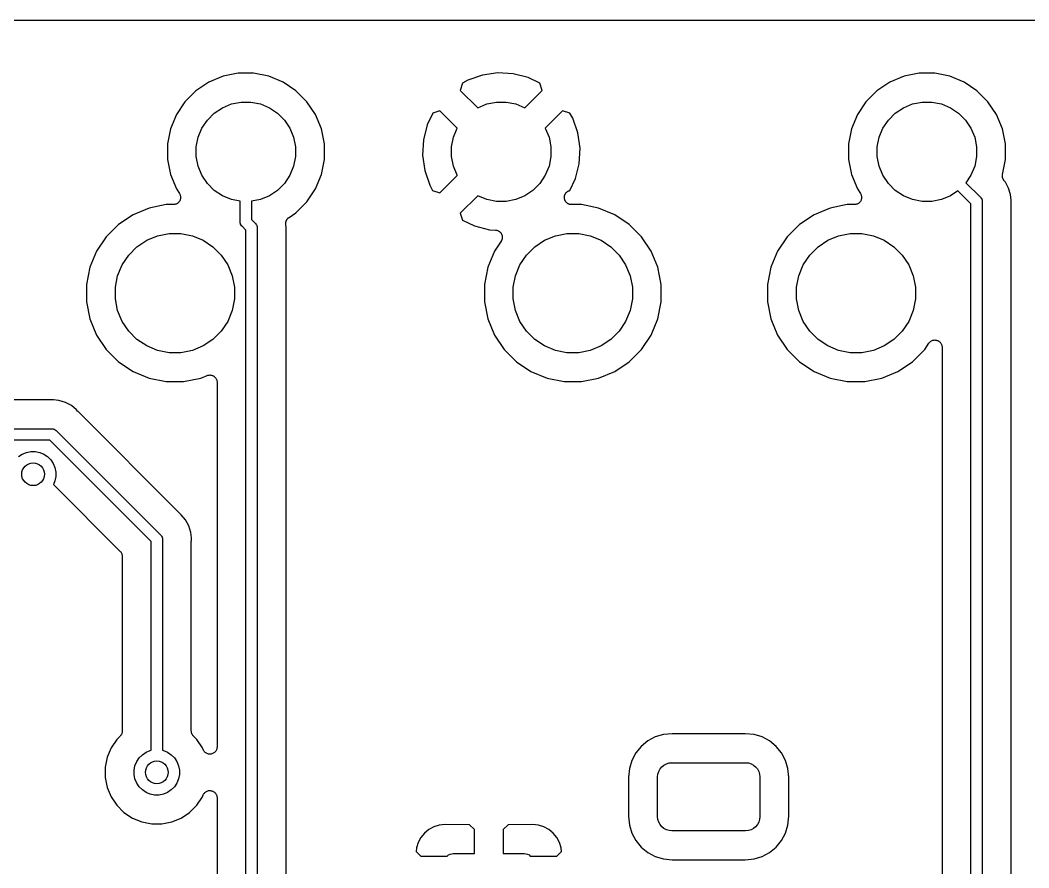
# Model space of a CAD drawing. Extents: x 2.15 to 10.02, y -5.18 to -1.32.
# Drawn here: x 2.993 to 3.693, y -1.908 to -1.32 of the extents above; entities that cross this region are included whole.
import ezdxf

# ---------------------------------------------------------------- set-up
doc = ezdxf.new("R2010")
doc.units = 0
doc.header["$MEASUREMENT"] = 0
doc.layers.add('BLACK', color=7, linetype='CONTINUOUS')

msp = doc.modelspace()

# ---------------------------------------------------------------- linework, layer by layer
at = {"layer": 'BLACK', "linetype": 'CONTINUOUS'}
for p, q in [((2.35026, -1.3202), (6.19305, -1.3202)), ((3.14424, -1.35697), (3.13372, -1.35906)), ((3.15497, -1.35697), (3.14424, -1.35697)), ((3.16549, -1.35906), (3.15497, -1.35697)), ((3.32434, -1.35676), (3.31372, -1.35828)), ((3.33505, -1.35733), (3.32434, -1.35676)), ((3.34544, -1.35999), (3.33505, -1.35733)), ((3.61668, -1.35697), (3.60617, -1.35906)), ((3.62741, -1.35697), (3.61668, -1.35697)), ((3.63793, -1.35906), (3.62741, -1.35697)), ((3.12382, -1.36317), (3.1149, -1.36912)), ((3.13372, -1.35906), (3.12382, -1.36317)), ((3.1754, -1.36317), (3.16549, -1.35906)), ((3.18432, -1.36912), (3.1754, -1.36317)), ((3.29997, -1.36378), (3.29834, -1.36885)), ((3.3035, -1.36189), (3.29997, -1.36378)), ((3.31372, -1.35828), (3.3035, -1.36189)), ((3.35361, -1.3639), (3.34544, -1.35999)), ((3.3552, -1.36885), (3.35361, -1.3639)), ((3.59626, -1.36317), (3.58734, -1.36912)), ((3.60617, -1.35906), (3.59626, -1.36317)), ((3.64784, -1.36317), (3.63793, -1.35906)), ((3.65676, -1.36912), (3.64784, -1.36317)), ((3.1149, -1.36912), (3.10731, -1.37671)), ((3.18895, -1.37376), (3.18432, -1.36912)), ((3.29834, -1.36885), (3.31041, -1.38092)), ((3.34313, -1.38092), (3.3552, -1.36885)), ((3.58734, -1.36912), (3.57975, -1.37671)), ((3.66139, -1.37376), (3.65676, -1.36912)), ((3.10731, -1.37671), (3.10135, -1.38563)), ((3.13329, -1.38089), (3.13956, -1.37829)), ((3.13956, -1.37829), (3.14621, -1.37697)), ((3.14621, -1.37697), (3.153, -1.37697)), ((3.153, -1.37697), (3.15965, -1.37829)), ((3.15965, -1.37829), (3.16592, -1.38089)), ((3.1919, -1.37671), (3.18895, -1.37376)), ((3.18895, -1.37376), (3.18895, -1.37376)), ((3.19786, -1.38563), (3.1919, -1.37671)), ((3.31045, -1.38089), (3.31672, -1.37829)), ((3.31672, -1.37829), (3.32338, -1.37697)), ((3.32338, -1.37697), (3.33016, -1.37697)), ((3.33016, -1.37697), (3.33682, -1.37829)), ((3.33682, -1.37829), (3.34309, -1.38089)), ((3.57975, -1.37671), (3.5738, -1.38563)), ((3.60573, -1.38089), (3.612, -1.37829)), ((3.612, -1.37829), (3.61865, -1.37697)), ((3.61865, -1.37697), (3.62544, -1.37697)), ((3.62544, -1.37697), (3.6321, -1.37829)), ((3.6321, -1.37829), (3.63836, -1.38089)), ((3.66434, -1.37671), (3.66139, -1.37376)), ((3.66139, -1.37376), (3.66139, -1.37376)), ((3.6703, -1.38563), (3.66434, -1.37671)), ((3.12285, -1.38946), (3.12765, -1.38466)), ((3.12765, -1.38466), (3.13329, -1.38089)), ((3.16592, -1.38089), (3.17157, -1.38466)), ((3.17157, -1.38466), (3.17636, -1.38946)), ((3.27925, -1.38458), (3.27534, -1.39275)), ((3.2842, -1.38299), (3.27925, -1.38458)), ((3.29627, -1.39506), (3.2842, -1.38299)), ((3.31041, -1.38092), (3.31045, -1.38089)), ((3.34309, -1.38089), (3.34313, -1.38092)), ((3.36934, -1.38299), (3.35727, -1.39506)), ((3.37441, -1.38462), (3.36934, -1.38299)), ((3.3763, -1.38814), (3.37441, -1.38462)), ((3.59529, -1.38946), (3.60009, -1.38466)), ((3.60009, -1.38466), (3.60573, -1.38089)), ((3.63836, -1.38089), (3.64401, -1.38466)), ((3.64401, -1.38466), (3.64881, -1.38946)), ((3.10135, -1.38563), (3.09725, -1.39554)), ((3.11908, -1.3951), (3.12285, -1.38946)), ((3.17636, -1.38946), (3.18013, -1.3951)), ((3.20196, -1.39554), (3.19786, -1.38563)), ((3.3799, -1.39837), (3.3763, -1.38814)), ((3.5738, -1.38563), (3.56969, -1.39554)), ((3.59152, -1.3951), (3.59529, -1.38946)), ((3.64881, -1.38946), (3.65258, -1.3951)), ((3.6744, -1.39554), (3.6703, -1.38563)), ((3.09725, -1.39554), (3.09516, -1.40605)), ((3.11648, -1.40137), (3.11908, -1.3951)), ((3.18013, -1.3951), (3.18273, -1.40137)), ((3.20406, -1.40605), (3.20196, -1.39554)), ((3.27534, -1.39275), (3.27269, -1.40314)), ((3.29365, -1.40137), (3.29624, -1.3951)), ((3.29624, -1.3951), (3.29627, -1.39506)), ((3.35727, -1.39506), (3.3573, -1.3951)), ((3.3573, -1.3951), (3.3599, -1.40137)), ((3.38143, -1.40898), (3.3799, -1.39837)), ((3.56969, -1.39554), (3.5676, -1.40605)), ((3.58892, -1.40137), (3.59152, -1.3951)), ((3.65258, -1.3951), (3.65517, -1.40137)), ((3.6765, -1.40605), (3.6744, -1.39554)), ((3.09516, -1.40605), (3.09516, -1.41678)), ((3.11516, -1.40802), (3.11648, -1.40137)), ((3.18273, -1.40137), (3.18406, -1.40802)), ((3.20406, -1.41678), (3.20406, -1.40605)), ((3.27269, -1.40314), (3.27211, -1.41385)), ((3.29232, -1.40802), (3.29365, -1.40137)), ((3.3599, -1.40137), (3.36122, -1.40802)), ((3.5676, -1.40605), (3.5676, -1.41678)), ((3.5876, -1.40802), (3.58892, -1.40137)), ((3.65517, -1.40137), (3.6565, -1.40802)), ((3.6765, -1.41678), (3.6765, -1.40605)), ((3.11516, -1.41481), (3.11516, -1.40802)), ((3.18406, -1.40802), (3.18406, -1.41481)), ((3.29232, -1.41481), (3.29232, -1.40802)), ((3.36122, -1.40802), (3.36122, -1.41481)), ((3.38085, -1.41969), (3.38143, -1.40898)), ((3.5876, -1.41481), (3.5876, -1.40802)), ((3.6565, -1.40802), (3.6565, -1.41481)), ((3.09516, -1.41678), (3.09725, -1.4273)), ((3.11648, -1.42147), (3.11516, -1.41481)), ((3.18406, -1.41481), (3.18273, -1.42147)), ((3.20196, -1.4273), (3.20406, -1.41678)), ((3.27211, -1.41385), (3.27364, -1.42447)), ((3.29365, -1.42147), (3.29232, -1.41481)), ((3.36122, -1.41481), (3.3599, -1.42147)), ((3.3782, -1.43008), (3.38085, -1.41969)), ((3.5676, -1.41678), (3.56969, -1.4273)), ((3.58892, -1.42147), (3.5876, -1.41481)), ((3.6565, -1.41481), (3.65517, -1.42147)), ((3.67444, -1.42712), (3.6765, -1.41678)), ((3.09725, -1.4273), (3.10135, -1.43721)), ((3.11908, -1.42773), (3.11648, -1.42147)), ((3.18273, -1.42147), (3.18013, -1.42773)), ((3.19786, -1.43721), (3.20196, -1.4273)), ((3.27364, -1.42447), (3.27724, -1.43469)), ((3.29624, -1.42773), (3.29365, -1.42147)), ((3.3599, -1.42147), (3.3573, -1.42773)), ((3.56969, -1.4273), (3.5738, -1.43721)), ((3.59152, -1.42773), (3.58892, -1.42147)), ((3.65517, -1.42147), (3.65258, -1.42773)), ((3.67437, -1.42755), (3.67442, -1.42734)), ((3.67442, -1.42734), (3.67444, -1.42712)), ((3.12285, -1.43338), (3.11908, -1.42773)), ((3.12765, -1.43818), (3.12285, -1.43338)), ((3.17636, -1.43338), (3.17157, -1.43818)), ((3.18013, -1.42773), (3.17636, -1.43338)), ((3.2842, -1.43984), (3.29627, -1.42778)), ((3.29627, -1.42778), (3.29624, -1.42773)), ((3.35353, -1.43338), (3.34873, -1.43818)), ((3.3573, -1.42773), (3.35353, -1.43338)), ((3.37429, -1.43826), (3.3782, -1.43008)), ((3.59529, -1.43338), (3.59152, -1.42773)), ((3.60009, -1.43818), (3.59529, -1.43338)), ((3.65258, -1.42773), (3.64911, -1.43292)), ((3.64911, -1.43292), (3.65914, -1.44295)), ((3.67434, -1.42809), (3.67437, -1.42782)), ((3.67437, -1.42831), (3.67434, -1.42809)), ((3.67436, -1.42853), (3.67437, -1.42831)), ((3.67441, -1.42879), (3.67436, -1.42853)), ((3.67437, -1.42782), (3.67437, -1.42755)), ((3.67444, -1.42906), (3.67441, -1.42879)), ((3.6745, -1.42927), (3.67444, -1.42906)), ((3.67454, -1.42949), (3.6745, -1.42927)), ((3.67464, -1.42974), (3.67454, -1.42949)), ((3.67472, -1.42999), (3.67464, -1.42974)), ((3.67482, -1.43019), (3.67472, -1.42999)), ((3.6749, -1.43039), (3.67482, -1.43019)), ((3.67505, -1.43062), (3.6749, -1.43039)), ((3.67518, -1.43086), (3.67505, -1.43062)), ((3.67532, -1.43103), (3.67518, -1.43086)), ((3.67543, -1.43121), (3.67532, -1.43103)), ((3.67548, -1.43126), (3.67543, -1.43121)), ((3.6765, -1.4325), (3.67548, -1.43126)), ((3.67872, -1.43666), (3.6765, -1.4325)), ((3.10135, -1.43721), (3.10344, -1.44033)), ((3.10344, -1.44033), (3.10347, -1.44037)), ((3.10347, -1.44037), (3.10347, -1.44037)), ((3.10347, -1.44037), (3.10347, -1.44037)), ((3.10347, -1.44037), (3.10348, -1.44039)), ((3.10348, -1.44039), (3.1037, -1.44081)), ((3.1037, -1.44081), (3.10392, -1.44124)), ((3.10392, -1.44124), (3.10392, -1.44125)), ((3.10392, -1.44125), (3.10393, -1.44126)), ((3.10393, -1.44126), (3.10406, -1.44171)), ((3.13329, -1.44195), (3.12765, -1.43818)), ((3.17157, -1.43818), (3.16592, -1.44195)), ((3.1919, -1.44613), (3.19786, -1.43721)), ((3.27724, -1.43469), (3.27913, -1.43822)), ((3.27913, -1.43822), (3.2842, -1.43984)), ((3.34873, -1.43818), (3.34309, -1.44195)), ((3.37084, -1.44145), (3.37092, -1.44117)), ((3.37092, -1.44117), (3.37102, -1.44099)), ((3.37102, -1.44099), (3.37109, -1.44081)), ((3.37109, -1.44081), (3.37125, -1.44057)), ((3.37125, -1.44057), (3.37139, -1.44031)), ((3.37139, -1.44031), (3.37152, -1.44016)), ((3.37152, -1.44016), (3.37163, -1.43999)), ((3.37163, -1.43999), (3.37183, -1.43978)), ((3.37183, -1.43978), (3.37201, -1.43956)), ((3.37201, -1.43956), (3.37217, -1.43943)), ((3.37217, -1.43943), (3.37231, -1.43929)), ((3.37231, -1.43929), (3.37254, -1.43913)), ((3.37254, -1.43913), (3.37277, -1.43895)), ((3.37277, -1.43895), (3.37294, -1.43885)), ((3.37294, -1.43885), (3.37311, -1.43874)), ((3.37311, -1.43874), (3.37337, -1.43862)), ((3.37337, -1.43862), (3.37363, -1.43849)), ((3.37363, -1.43849), (3.37382, -1.43843)), ((3.37382, -1.43843), (3.37401, -1.43835)), ((3.37401, -1.43835), (3.37429, -1.43826)), ((3.5738, -1.43721), (3.57588, -1.44033)), ((3.57588, -1.44033), (3.57591, -1.44037)), ((3.57591, -1.44037), (3.57591, -1.44037)), ((3.57591, -1.44037), (3.57591, -1.44037)), ((3.57591, -1.44037), (3.57592, -1.44039)), ((3.57592, -1.44039), (3.57614, -1.44081)), ((3.57614, -1.44081), (3.57636, -1.44124)), ((3.57636, -1.44124), (3.57636, -1.44125)), ((3.57636, -1.44125), (3.57637, -1.44126)), ((3.57637, -1.44126), (3.5765, -1.44171)), ((3.60573, -1.44195), (3.60009, -1.43818)), ((3.64355, -1.43848), (3.63836, -1.44195)), ((3.65256, -1.4475), (3.64355, -1.43848)), ((3.68009, -1.44117), (3.67872, -1.43666)), ((3.68046, -1.44493), (3.68009, -1.44117)), ((3.09435, -1.44811), (3.0825, -1.45047)), ((3.09928, -1.44811), (3.09435, -1.44811)), ((3.09976, -1.44806), (3.09928, -1.44811)), ((3.10023, -1.44802), (3.09976, -1.44806)), ((3.10024, -1.44802), (3.10023, -1.44802)), ((3.10026, -1.44802), (3.10024, -1.44802)), ((3.10071, -1.44788), (3.10026, -1.44802)), ((3.10117, -1.44774), (3.10071, -1.44788)), ((3.10118, -1.44774), (3.10117, -1.44774)), ((3.10119, -1.44773), (3.10118, -1.44774)), ((3.10161, -1.44751), (3.10119, -1.44773)), ((3.10203, -1.44729), (3.10161, -1.44751)), ((3.10204, -1.44728), (3.10203, -1.44729)), ((3.10205, -1.44727), (3.10204, -1.44728)), ((3.10242, -1.44697), (3.10205, -1.44727)), ((3.10279, -1.44667), (3.10242, -1.44697)), ((3.1028, -1.44667), (3.10279, -1.44667)), ((3.10281, -1.44666), (3.1028, -1.44667)), ((3.10311, -1.44629), (3.10281, -1.44666)), ((3.10342, -1.44592), (3.10311, -1.44629)), ((3.10343, -1.44591), (3.10342, -1.44591)), ((3.10342, -1.44591), (3.10342, -1.44592)), ((3.10366, -1.44549), (3.10343, -1.44591)), ((3.10389, -1.44507), (3.10366, -1.44549)), ((3.10404, -1.44459), (3.10389, -1.44505)), ((3.10389, -1.44505), (3.10389, -1.44506)), ((3.10389, -1.44506), (3.10389, -1.44507)), ((3.10418, -1.44414), (3.10404, -1.44459)), ((3.10406, -1.44171), (3.1042, -1.44217)), ((3.10423, -1.44364), (3.10418, -1.44412)), ((3.10418, -1.44412), (3.10418, -1.44413)), ((3.10418, -1.44413), (3.10418, -1.44414)), ((3.1042, -1.44217), (3.1042, -1.44218)), ((3.1042, -1.44218), (3.1042, -1.44219)), ((3.1042, -1.44219), (3.10424, -1.44267)), ((3.10428, -1.44317), (3.10423, -1.44364)), ((3.10424, -1.44267), (3.10428, -1.44315)), ((3.10428, -1.44315), (3.10428, -1.44316)), ((3.10428, -1.44316), (3.10428, -1.44317)), ((3.13956, -1.44454), (3.13329, -1.44195)), ((3.14567, -1.44576), (3.13956, -1.44454)), ((3.14567, -1.45994), (3.14567, -1.44576)), ((3.15965, -1.44454), (3.15354, -1.44576)), ((3.15354, -1.44576), (3.15354, -1.4585)), ((3.16592, -1.44195), (3.15965, -1.44454)), ((3.18895, -1.44907), (3.1919, -1.44613)), ((3.31041, -1.44192), (3.29834, -1.45399)), ((3.31045, -1.44195), (3.31041, -1.44192)), ((3.31672, -1.44454), (3.31045, -1.44195)), ((3.32338, -1.44587), (3.31672, -1.44454)), ((3.33016, -1.44587), (3.32338, -1.44587)), ((3.33682, -1.44454), (3.33016, -1.44587)), ((3.34309, -1.44195), (3.33682, -1.44454)), ((3.37053, -1.44308), (3.37055, -1.44287)), ((3.37056, -1.44336), (3.37053, -1.44308)), ((3.37055, -1.44267), (3.3706, -1.44239)), ((3.37055, -1.44287), (3.37055, -1.44267)), ((3.37056, -1.44365), (3.37056, -1.44336)), ((3.3706, -1.44385), (3.37056, -1.44365)), ((3.3706, -1.44239), (3.37063, -1.4421)), ((3.37062, -1.44405), (3.3706, -1.44385)), ((3.3707, -1.44432), (3.37062, -1.44405)), ((3.37063, -1.4421), (3.37069, -1.44191)), ((3.37069, -1.44191), (3.37073, -1.44171)), ((3.37076, -1.4446), (3.3707, -1.44432)), ((3.37073, -1.44171), (3.37084, -1.44145)), ((3.37084, -1.44479), (3.37076, -1.4446)), ((3.3709, -1.44498), (3.37084, -1.44479)), ((3.37103, -1.44524), (3.3709, -1.44498)), ((3.37114, -1.4455), (3.37103, -1.44524)), ((3.37125, -1.44567), (3.37114, -1.4455)), ((3.37135, -1.44585), (3.37125, -1.44567)), ((3.37153, -1.44607), (3.37135, -1.44585)), ((3.37169, -1.44631), (3.37153, -1.44607)), ((3.37183, -1.44645), (3.37169, -1.44631)), ((3.37196, -1.44661), (3.37183, -1.44645)), ((3.37218, -1.44679), (3.37196, -1.44661)), ((3.37238, -1.44699), (3.37218, -1.44679)), ((3.37255, -1.44711), (3.37238, -1.44699)), ((3.37271, -1.44724), (3.37255, -1.44711)), ((3.37296, -1.44737), (3.37271, -1.44724)), ((3.3732, -1.44753), (3.37296, -1.44737)), ((3.37339, -1.44761), (3.3732, -1.44753)), ((3.37356, -1.44771), (3.37339, -1.44761)), ((3.37384, -1.44779), (3.37356, -1.44771)), ((3.3741, -1.4479), (3.37384, -1.44779)), ((3.3743, -1.44794), (3.3741, -1.4479)), ((3.37449, -1.448), (3.3743, -1.44794)), ((3.37478, -1.44803), (3.37449, -1.448)), ((3.37506, -1.44809), (3.37478, -1.44803)), ((3.37526, -1.44809), (3.37506, -1.44809)), ((3.37546, -1.44811), (3.37526, -1.44809)), ((3.37553, -1.44811), (3.37546, -1.44811)), ((3.38242, -1.44811), (3.37553, -1.44811)), ((3.39427, -1.45047), (3.38242, -1.44811)), ((3.56679, -1.44811), (3.55494, -1.45047)), ((3.57173, -1.44811), (3.56679, -1.44811)), ((3.5722, -1.44806), (3.57173, -1.44811)), ((3.57268, -1.44802), (3.5722, -1.44806)), ((3.57269, -1.44802), (3.57268, -1.44802)), ((3.5727, -1.44802), (3.57269, -1.44802)), ((3.57315, -1.44788), (3.5727, -1.44802)), ((3.57361, -1.44774), (3.57315, -1.44788)), ((3.57362, -1.44774), (3.57361, -1.44774)), ((3.57363, -1.44773), (3.57362, -1.44774)), ((3.57405, -1.44751), (3.57363, -1.44773)), ((3.57447, -1.44729), (3.57405, -1.44751)), ((3.57448, -1.44728), (3.57447, -1.44729)), ((3.57449, -1.44727), (3.57448, -1.44728)), ((3.57486, -1.44697), (3.57449, -1.44727)), ((3.57523, -1.44667), (3.57486, -1.44697)), ((3.57524, -1.44667), (3.57523, -1.44667)), ((3.57525, -1.44666), (3.57524, -1.44667)), ((3.57555, -1.44629), (3.57525, -1.44666)), ((3.57586, -1.44592), (3.57555, -1.44629)), ((3.57587, -1.44591), (3.57586, -1.44591)), ((3.57586, -1.44591), (3.57586, -1.44592)), ((3.5761, -1.44549), (3.57587, -1.44591)), ((3.57633, -1.44507), (3.5761, -1.44549)), ((3.57648, -1.44459), (3.57633, -1.44505)), ((3.57633, -1.44505), (3.57633, -1.44506)), ((3.57633, -1.44506), (3.57633, -1.44507)), ((3.57662, -1.44414), (3.57648, -1.44459)), ((3.5765, -1.44171), (3.57664, -1.44217)), ((3.57667, -1.44364), (3.57662, -1.44412)), ((3.57662, -1.44412), (3.57662, -1.44413)), ((3.57662, -1.44413), (3.57662, -1.44414)), ((3.57664, -1.44217), (3.57664, -1.44218)), ((3.57664, -1.44218), (3.57664, -1.44219)), ((3.57664, -1.44219), (3.57668, -1.44267)), ((3.57672, -1.44317), (3.57667, -1.44364)), ((3.57668, -1.44267), (3.57673, -1.44315)), ((3.57673, -1.44315), (3.57672, -1.44316)), ((3.57672, -1.44316), (3.57672, -1.44317)), ((3.612, -1.44454), (3.60573, -1.44195)), ((3.61865, -1.44587), (3.612, -1.44454)), ((3.62544, -1.44587), (3.61865, -1.44587)), ((3.6321, -1.44454), (3.62544, -1.44587)), ((3.63836, -1.44195), (3.6321, -1.44454)), ((3.65256, -2.00368), (3.65256, -1.4475)), ((3.65914, -1.44295), (3.65929, -1.44307)), ((3.65929, -1.44307), (3.65942, -1.44322)), ((3.65942, -1.44322), (3.65942, -1.44322)), ((3.65942, -1.44322), (3.65953, -1.44336)), ((3.65953, -1.44336), (3.65979, -1.44367)), ((3.65979, -1.44367), (3.66015, -1.44435)), ((3.66015, -1.44435), (3.66038, -1.44509)), ((3.66038, -1.44509), (3.66043, -1.44567)), ((3.66043, -1.44567), (3.66043, -1.44567)), ((3.66043, -1.44567), (3.66045, -1.44587)), ((3.66045, -1.44587), (3.66043, -1.44606)), ((3.66043, -1.44606), (3.66043, -2.00512)), ((3.68043, -1.44722), (3.68046, -1.44701)), ((3.68043, -1.44729), (3.68043, -1.44722)), ((3.68043, -2.00389), (3.68043, -1.44729)), ((3.68046, -1.44494), (3.68046, -1.44493)), ((3.68055, -1.44587), (3.68046, -1.44494)), ((3.68046, -1.4468), (3.68055, -1.44587)), ((3.68046, -1.44701), (3.68046, -1.4468)), ((3.07134, -1.45509), (3.06129, -1.4618)), ((3.0825, -1.45047), (3.07134, -1.45509)), ((3.17955, -1.4569), (3.18432, -1.45371)), ((3.18432, -1.45371), (3.18895, -1.44907)), ((3.18895, -1.44907), (3.18895, -1.44907)), ((3.29834, -1.45399), (3.29993, -1.45894)), ((3.40543, -1.45509), (3.39427, -1.45047)), ((3.41548, -1.4618), (3.40543, -1.45509)), ((3.54378, -1.45509), (3.53373, -1.4618)), ((3.55494, -1.45047), (3.54378, -1.45509)), ((3.06129, -1.4618), (3.05275, -1.47035)), ((3.14565, -1.46014), (3.14567, -1.45994)), ((3.14567, -1.46033), (3.14565, -1.46014)), ((3.14571, -1.46073), (3.14567, -1.46033)), ((3.14567, -1.46033), (3.14567, -1.46033)), ((3.14573, -1.46091), (3.14571, -1.46073)), ((3.14575, -1.46097), (3.14573, -1.46091)), ((3.14595, -1.46165), (3.14575, -1.46097)), ((3.14632, -1.46233), (3.14595, -1.46165)), ((3.14681, -1.46293), (3.14632, -1.46233)), ((3.15354, -1.4585), (3.15619, -1.46115)), ((3.15619, -1.46115), (3.15634, -1.46127)), ((3.15634, -1.46127), (3.15683, -1.46187)), ((3.15683, -1.46187), (3.15697, -1.46214)), ((3.15697, -1.46214), (3.1572, -1.46256)), ((3.17732, -1.46103), (3.17735, -1.46077)), ((3.17734, -1.46125), (3.17732, -1.46103)), ((3.17734, -1.46148), (3.17734, -1.46125)), ((3.17735, -1.46155), (3.17734, -1.46148)), ((3.17735, -1.4605), (3.1774, -1.46028)), ((3.17735, -1.46077), (3.17735, -1.4605)), ((3.1776, -1.46407), (3.17735, -1.46155)), ((3.1774, -1.46028), (3.17742, -1.46006)), ((3.17742, -1.46006), (3.1775, -1.45981)), ((3.1775, -1.45981), (3.17756, -1.45955)), ((3.17756, -1.45955), (3.17764, -1.45934)), ((3.17764, -1.45934), (3.17771, -1.45913)), ((3.17771, -1.45913), (3.17784, -1.45889)), ((3.17784, -1.45889), (3.17794, -1.45865)), ((3.17794, -1.45865), (3.17807, -1.45847)), ((3.17807, -1.45847), (3.17817, -1.45827)), ((3.17817, -1.45827), (3.17834, -1.45806)), ((3.17834, -1.45806), (3.17849, -1.45784)), ((3.17849, -1.45784), (3.17865, -1.45769)), ((3.17865, -1.45769), (3.17879, -1.45752)), ((3.17879, -1.45752), (3.179, -1.45735)), ((3.179, -1.45735), (3.17919, -1.45716)), ((3.17919, -1.45716), (3.17937, -1.45704)), ((3.17937, -1.45704), (3.17955, -1.4569)), ((3.29993, -1.45894), (3.30811, -1.46285)), ((3.42402, -1.47035), (3.41548, -1.4618)), ((3.53373, -1.4618), (3.52519, -1.47035)), ((3.08834, -1.4697), (3.09632, -1.46811)), ((3.09632, -1.46811), (3.10447, -1.46811)), ((3.10447, -1.46811), (3.11245, -1.4697)), ((3.14696, -1.46306), (3.14681, -1.46293)), ((3.14961, -1.4657), (3.14696, -1.46306)), ((3.14961, -2.40047), (3.14961, -1.4657)), ((3.1572, -1.46256), (3.1574, -1.46324)), ((3.1574, -1.46324), (3.15742, -1.4633)), ((3.15742, -1.4633), (3.15748, -1.46388)), ((3.15748, -1.46388), (3.15748, -1.46388)), ((3.15748, -1.46388), (3.1575, -1.46407)), ((3.1575, -1.46407), (3.15748, -1.46427)), ((3.15748, -1.46427), (3.15748, -2.40047)), ((3.17748, -1.46542), (3.1775, -1.46521)), ((3.17748, -1.46549), (3.17748, -1.46542)), ((3.17748, -1.96899), (3.17748, -1.46549)), ((3.1775, -1.465), (3.1776, -1.46407)), ((3.1775, -1.46521), (3.1775, -1.465)), ((3.30811, -1.46285), (3.3185, -1.4655)), ((3.3185, -1.4655), (3.32274, -1.46573)), ((3.32274, -1.46573), (3.32281, -1.46573)), ((3.32281, -1.46573), (3.32315, -1.46579)), ((3.32315, -1.46579), (3.32349, -1.46583)), ((3.32349, -1.46583), (3.32363, -1.46587)), ((3.32363, -1.46587), (3.32377, -1.46589)), ((3.32377, -1.46589), (3.32409, -1.46601)), ((3.32409, -1.46601), (3.32442, -1.46612)), ((3.32442, -1.46612), (3.32455, -1.46619)), ((3.32455, -1.46619), (3.32468, -1.46624)), ((3.32468, -1.46624), (3.32498, -1.46642)), ((3.32498, -1.46642), (3.32528, -1.46658)), ((3.32528, -1.46658), (3.32539, -1.46668)), ((3.32539, -1.46668), (3.32551, -1.46675)), ((3.32551, -1.46675), (3.32576, -1.46699)), ((3.32576, -1.46699), (3.32603, -1.46721)), ((3.32603, -1.46721), (3.32612, -1.46732)), ((3.32612, -1.46732), (3.32623, -1.46742)), ((3.32623, -1.46742), (3.32643, -1.4677)), ((3.32643, -1.4677), (3.32664, -1.46796)), ((3.32664, -1.46796), (3.32671, -1.46809)), ((3.32671, -1.46809), (3.32679, -1.46821)), ((3.32679, -1.46821), (3.32694, -1.46852)), ((3.32694, -1.46852), (3.3271, -1.46883)), ((3.3271, -1.46883), (3.32714, -1.46897)), ((3.32714, -1.46897), (3.3272, -1.4691)), ((3.3272, -1.4691), (3.32728, -1.46943)), ((3.36432, -1.4697), (3.37231, -1.46811)), ((3.37231, -1.46811), (3.38045, -1.46811)), ((3.38045, -1.46811), (3.38844, -1.4697)), ((3.56078, -1.4697), (3.56876, -1.46811)), ((3.56876, -1.46811), (3.57691, -1.46811)), ((3.57691, -1.46811), (3.58489, -1.4697)), ((3.05275, -1.47035), (3.04604, -1.48039)), ((3.07404, -1.47734), (3.08081, -1.47282)), ((3.08081, -1.47282), (3.08834, -1.4697)), ((3.11245, -1.4697), (3.11997, -1.47282)), ((3.11997, -1.47282), (3.12675, -1.47734)), ((3.32663, -1.4735), (3.32202, -1.48039)), ((3.32679, -1.4732), (3.32663, -1.4735)), ((3.32697, -1.4729), (3.32679, -1.4732)), ((3.32702, -1.47277), (3.32697, -1.4729)), ((3.32709, -1.47264), (3.32702, -1.47277)), ((3.32719, -1.47231), (3.32709, -1.47264)), ((3.32731, -1.47199), (3.32719, -1.47231)), ((3.32728, -1.46943), (3.32738, -1.46976)), ((3.32733, -1.47184), (3.32731, -1.47199)), ((3.32737, -1.4717), (3.32733, -1.47184)), ((3.32741, -1.47136), (3.32737, -1.4717)), ((3.32738, -1.46976), (3.32739, -1.46991)), ((3.32739, -1.46991), (3.32742, -1.47005)), ((3.32746, -1.47102), (3.32741, -1.47136)), ((3.32742, -1.47005), (3.32744, -1.47039)), ((3.32744, -1.47039), (3.32747, -1.47073)), ((3.32747, -1.47073), (3.32746, -1.47088)), ((3.32746, -1.47088), (3.32746, -1.47102)), ((3.35003, -1.47734), (3.3568, -1.47282)), ((3.3568, -1.47282), (3.36432, -1.4697)), ((3.38844, -1.4697), (3.39596, -1.47282)), ((3.39596, -1.47282), (3.40273, -1.47734)), ((3.43074, -1.48039), (3.42402, -1.47035)), ((3.52519, -1.47035), (3.51848, -1.48039)), ((3.54648, -1.47734), (3.55325, -1.47282)), ((3.55325, -1.47282), (3.56078, -1.4697)), ((3.58489, -1.4697), (3.59242, -1.47282)), ((3.59242, -1.47282), (3.59919, -1.47734)), ((3.04604, -1.48039), (3.04141, -1.49156)), ((3.06376, -1.48987), (3.06828, -1.4831)), ((3.06828, -1.4831), (3.07404, -1.47734)), ((3.12675, -1.47734), (3.1325, -1.4831)), ((3.1325, -1.4831), (3.13703, -1.48987)), ((3.32202, -1.48039), (3.3174, -1.49156)), ((3.33974, -1.48987), (3.34427, -1.4831)), ((3.34427, -1.4831), (3.35003, -1.47734)), ((3.40273, -1.47734), (3.40849, -1.4831)), ((3.40849, -1.4831), (3.41301, -1.48987)), ((3.43536, -1.49156), (3.43074, -1.48039)), ((3.51848, -1.48039), (3.51385, -1.49156)), ((3.5362, -1.48987), (3.54072, -1.4831)), ((3.54072, -1.4831), (3.54648, -1.47734)), ((3.59919, -1.47734), (3.60494, -1.4831)), ((3.60494, -1.4831), (3.60947, -1.48987)), ((3.06064, -1.49739), (3.06376, -1.48987)), ((3.13703, -1.48987), (3.14014, -1.49739)), ((3.33663, -1.49739), (3.33974, -1.48987)), ((3.41301, -1.48987), (3.41613, -1.49739)), ((3.53308, -1.49739), (3.5362, -1.48987)), ((3.60947, -1.48987), (3.61258, -1.49739)), ((3.04141, -1.49156), (3.03906, -1.50341)), ((3.3174, -1.49156), (3.31504, -1.50341)), ((3.43772, -1.50341), (3.43536, -1.49156)), ((3.51385, -1.49156), (3.5115, -1.50341)), ((3.03906, -1.50341), (3.03906, -1.51549)), ((3.05906, -1.50538), (3.06064, -1.49739)), ((3.14014, -1.49739), (3.14173, -1.50538)), ((3.31504, -1.50341), (3.31504, -1.51549)), ((3.33504, -1.50538), (3.33663, -1.49739)), ((3.41613, -1.49739), (3.41772, -1.50538)), ((3.43772, -1.51549), (3.43772, -1.50341)), ((3.5115, -1.50341), (3.5115, -1.51549)), ((3.5315, -1.50538), (3.53308, -1.49739)), ((3.61258, -1.49739), (3.61417, -1.50538)), ((3.05906, -1.51352), (3.05906, -1.50538)), ((3.14173, -1.50538), (3.14173, -1.51352)), ((3.33504, -1.51352), (3.33504, -1.50538)), ((3.41772, -1.50538), (3.41772, -1.51352)), ((3.5315, -1.51352), (3.5315, -1.50538)), ((3.61417, -1.50538), (3.61417, -1.51352)), ((3.03906, -1.51549), (3.04141, -1.52734)), ((3.06064, -1.52151), (3.05906, -1.51352)), ((3.14173, -1.51352), (3.14014, -1.52151)), ((3.31504, -1.51549), (3.3174, -1.52734)), ((3.33663, -1.52151), (3.33504, -1.51352)), ((3.41772, -1.51352), (3.41613, -1.52151)), ((3.43536, -1.52734), (3.43772, -1.51549)), ((3.5115, -1.51549), (3.51385, -1.52734)), ((3.53308, -1.52151), (3.5315, -1.51352)), ((3.61417, -1.51352), (3.61258, -1.52151)), ((3.06376, -1.52903), (3.06064, -1.52151)), ((3.14014, -1.52151), (3.13703, -1.52903)), ((3.33974, -1.52903), (3.33663, -1.52151)), ((3.41613, -1.52151), (3.41301, -1.52903)), ((3.5362, -1.52903), (3.53308, -1.52151)), ((3.61258, -1.52151), (3.60947, -1.52903)), ((3.04141, -1.52734), (3.04604, -1.5385)), ((3.06828, -1.5358), (3.06376, -1.52903)), ((3.13703, -1.52903), (3.1325, -1.5358)), ((3.3174, -1.52734), (3.32202, -1.5385)), ((3.34427, -1.5358), (3.33974, -1.52903)), ((3.41301, -1.52903), (3.40849, -1.5358)), ((3.43074, -1.5385), (3.43536, -1.52734)), ((3.51385, -1.52734), (3.51848, -1.5385)), ((3.54072, -1.5358), (3.5362, -1.52903)), ((3.60947, -1.52903), (3.60494, -1.5358)), ((3.04604, -1.5385), (3.05275, -1.54855)), ((3.07404, -1.54156), (3.06828, -1.5358)), ((3.1325, -1.5358), (3.12675, -1.54156)), ((3.32202, -1.5385), (3.32873, -1.54855)), ((3.35003, -1.54156), (3.34427, -1.5358)), ((3.40849, -1.5358), (3.40273, -1.54156)), ((3.42402, -1.54855), (3.43074, -1.5385)), ((3.51848, -1.5385), (3.52519, -1.54855)), ((3.54648, -1.54156), (3.54072, -1.5358)), ((3.60494, -1.5358), (3.59919, -1.54156)), ((3.08081, -1.54608), (3.07404, -1.54156)), ((3.08834, -1.5492), (3.08081, -1.54608)), ((3.11997, -1.54608), (3.11245, -1.5492)), ((3.12675, -1.54156), (3.11997, -1.54608)), ((3.3568, -1.54608), (3.35003, -1.54156)), ((3.36432, -1.5492), (3.3568, -1.54608)), ((3.39596, -1.54608), (3.38844, -1.5492)), ((3.40273, -1.54156), (3.39596, -1.54608)), ((3.55325, -1.54608), (3.54648, -1.54156)), ((3.56078, -1.5492), (3.55325, -1.54608)), ((3.59242, -1.54608), (3.58489, -1.5492)), ((3.59919, -1.54156), (3.59242, -1.54608)), ((3.62048, -1.54855), (3.6234, -1.54418)), ((3.6234, -1.54418), (3.62343, -1.54413)), ((3.62343, -1.54413), (3.62344, -1.54412)), ((3.62343, -1.54413), (3.62343, -1.54413)), ((3.62343, -1.54413), (3.62343, -1.54413)), ((3.62344, -1.54412), (3.62376, -1.54374)), ((3.62376, -1.54374), (3.62406, -1.54338)), ((3.62406, -1.54338), (3.62407, -1.54338)), ((3.62407, -1.54337), (3.62445, -1.54307)), ((3.62407, -1.54338), (3.62407, -1.54337)), ((3.62445, -1.54307), (3.62482, -1.54277)), ((3.62482, -1.54277), (3.62483, -1.54277)), ((3.62483, -1.54276), (3.62526, -1.54254)), ((3.62483, -1.54277), (3.62483, -1.54276)), ((3.62526, -1.54254), (3.62569, -1.54232)), ((3.62569, -1.54232), (3.6257, -1.54231)), ((3.62569, -1.54232), (3.62569, -1.54232)), ((3.6257, -1.54231), (3.62616, -1.54218)), ((3.62616, -1.54218), (3.62662, -1.54204)), ((3.62662, -1.54204), (3.62663, -1.54204)), ((3.62663, -1.54204), (3.62664, -1.54204)), ((3.62664, -1.54204), (3.62711, -1.542)), ((3.62711, -1.542), (3.62759, -1.54195)), ((3.62759, -1.54195), (3.6276, -1.54196)), ((3.6276, -1.54196), (3.62761, -1.54195)), ((3.62761, -1.54195), (3.62808, -1.54201)), ((3.62808, -1.54201), (3.62856, -1.54206)), ((3.62856, -1.54206), (3.62857, -1.54206)), ((3.62857, -1.54206), (3.62858, -1.54206)), ((3.62858, -1.54206), (3.62902, -1.5422)), ((3.62902, -1.5422), (3.6295, -1.54234)), ((3.6295, -1.54234), (3.6295, -1.54235)), ((3.6295, -1.54235), (3.62951, -1.54235)), ((3.62951, -1.54235), (3.62992, -1.54257)), ((3.62992, -1.54257), (3.63035, -1.54281)), ((3.63035, -1.54281), (3.63036, -1.54281)), ((3.63036, -1.54281), (3.63037, -1.54282)), ((3.63037, -1.54282), (3.63074, -1.54312)), ((3.63074, -1.54312), (3.63111, -1.54343)), ((3.63111, -1.54343), (3.63111, -1.54344)), ((3.63111, -1.54344), (3.63112, -1.54344)), ((3.63112, -1.54344), (3.63142, -1.54381)), ((3.63142, -1.54381), (3.63172, -1.54419)), ((3.63172, -1.54419), (3.63173, -1.54419)), ((3.63173, -1.54419), (3.63173, -1.5442)), ((3.63173, -1.5442), (3.63195, -1.54462)), ((3.63195, -1.54462), (3.63218, -1.54505)), ((3.63218, -1.54505), (3.63218, -1.54506)), ((3.63218, -1.54506), (3.63219, -1.54506)), ((3.63219, -1.54506), (3.63232, -1.54552)), ((3.63232, -1.54552), (3.63246, -1.54598)), ((3.63246, -1.54598), (3.63246, -1.54599)), ((3.63246, -1.54599), (3.63247, -1.546)), ((3.63247, -1.546), (3.63251, -1.54647)), ((3.05275, -1.54855), (3.06129, -1.55709)), ((3.09632, -1.55079), (3.08834, -1.5492)), ((3.10447, -1.55079), (3.09632, -1.55079)), ((3.11245, -1.5492), (3.10447, -1.55079)), ((3.32873, -1.54855), (3.33728, -1.55709)), ((3.37231, -1.55079), (3.36432, -1.5492)), ((3.38045, -1.55079), (3.37231, -1.55079)), ((3.38844, -1.5492), (3.38045, -1.55079)), ((3.41548, -1.55709), (3.42402, -1.54855)), ((3.52519, -1.54855), (3.53373, -1.55709)), ((3.56876, -1.55079), (3.56078, -1.5492)), ((3.57691, -1.55079), (3.56876, -1.55079)), ((3.58489, -1.5492), (3.57691, -1.55079)), ((3.61194, -1.55709), (3.62048, -1.54855)), ((3.63251, -1.54647), (3.63256, -1.54695)), ((3.63256, -1.54695), (3.63256, -1.9933)), ((3.06129, -1.55709), (3.07134, -1.56381)), ((3.33728, -1.55709), (3.34732, -1.56381)), ((3.40543, -1.56381), (3.41548, -1.55709)), ((3.53373, -1.55709), (3.54378, -1.56381)), ((3.60189, -1.56381), (3.61194, -1.55709)), ((3.07134, -1.56381), (3.0825, -1.56843)), ((3.11829, -1.56843), (3.12269, -1.5666)), ((3.12269, -1.5666), (3.12273, -1.56659)), ((3.12273, -1.56659), (3.12276, -1.56658)), ((3.12273, -1.56659), (3.12273, -1.56659)), ((3.12273, -1.56659), (3.12273, -1.56659)), ((3.12276, -1.56658), (3.12322, -1.56644)), ((3.12322, -1.56644), (3.12367, -1.56631)), ((3.12367, -1.56631), (3.12368, -1.56631)), ((3.12368, -1.56631), (3.1237, -1.56631)), ((3.1237, -1.56631), (3.12417, -1.56627)), ((3.12417, -1.56627), (3.12464, -1.56622)), ((3.12464, -1.56622), (3.12465, -1.56623)), ((3.12465, -1.56623), (3.12467, -1.56622)), ((3.12467, -1.56622), (3.12514, -1.56628)), ((3.12514, -1.56628), (3.12561, -1.56633)), ((3.12561, -1.56633), (3.12562, -1.56633)), ((3.12562, -1.56633), (3.12564, -1.56633)), ((3.12564, -1.56633), (3.12609, -1.56647)), ((3.12609, -1.56647), (3.12654, -1.56661)), ((3.12654, -1.56661), (3.12656, -1.56662)), ((3.12656, -1.56662), (3.12657, -1.56662)), ((3.12657, -1.56662), (3.12699, -1.56686)), ((3.12699, -1.56686), (3.1274, -1.56708)), ((3.1274, -1.56708), (3.12741, -1.56709)), ((3.12741, -1.56709), (3.12742, -1.56709)), ((3.12742, -1.56709), (3.12779, -1.5674)), ((3.34732, -1.56381), (3.35849, -1.56843)), ((3.39427, -1.56843), (3.40543, -1.56381)), ((3.54378, -1.56381), (3.55494, -1.56843)), ((3.59073, -1.56843), (3.60189, -1.56381)), ((3.0825, -1.56843), (3.09435, -1.57079)), ((3.09435, -1.57079), (3.10643, -1.57079)), ((3.10643, -1.57079), (3.11829, -1.56843)), ((3.12779, -1.5674), (3.12815, -1.5677)), ((3.12815, -1.5677), (3.12816, -1.56771)), ((3.12816, -1.56771), (3.12817, -1.56772)), ((3.12817, -1.56772), (3.12847, -1.56809)), ((3.12847, -1.56809), (3.12877, -1.56846)), ((3.12877, -1.56846), (3.12878, -1.56847)), ((3.12878, -1.56847), (3.12879, -1.56848)), ((3.12879, -1.56848), (3.12901, -1.5689)), ((3.12901, -1.5689), (3.12923, -1.56932)), ((3.12923, -1.56932), (3.12923, -1.56933)), ((3.12923, -1.56933), (3.12924, -1.56934)), ((3.12924, -1.56934), (3.12938, -1.5698)), ((3.12938, -1.5698), (3.12951, -1.57025)), ((3.12951, -1.57025), (3.12951, -1.57027)), ((3.12951, -1.57027), (3.12952, -1.57028)), ((3.12952, -1.57028), (3.12956, -1.57076)), ((3.12956, -1.57076), (3.12961, -1.57122)), ((3.12961, -1.57122), (3.12961, -1.82412)), ((3.35849, -1.56843), (3.37034, -1.57079)), ((3.37034, -1.57079), (3.38242, -1.57079)), ((3.38242, -1.57079), (3.39427, -1.56843)), ((3.55494, -1.56843), (3.56679, -1.57079)), ((3.56679, -1.57079), (3.57888, -1.57079)), ((3.57888, -1.57079), (3.59073, -1.56843)), ((3.01378, -1.58354), (2.81963, -1.58354)), ((3.01399, -1.58352), (3.01378, -1.58354)), ((3.0142, -1.58353), (3.01399, -1.58352)), ((3.01427, -1.58352), (3.0142, -1.58353)), ((3.0152, -1.58343), (3.01427, -1.58352)), ((3.01613, -1.58352), (3.0152, -1.58343)), ((3.01989, -1.58389), (3.01613, -1.58352)), ((3.01613, -1.58352), (3.01613, -1.58352)), ((3.0244, -1.58526), (3.01989, -1.58389)), ((3.02856, -1.58748), (3.0244, -1.58526)), ((3.0322, -1.59047), (3.02856, -1.58748)), ((3.0328, -1.5912), (3.0322, -1.59047)), ((3.03295, -1.59135), (3.0328, -1.5912)), ((3.03308, -1.59151), (3.03295, -1.59135)), ((3.03313, -1.59156), (3.03308, -1.59151)), ((3.10372, -1.66215), (3.03313, -1.59156)), ((2.80928, -1.60354), (3.015, -1.60354)), ((3.015, -1.60354), (3.0152, -1.60352)), ((3.0152, -1.60352), (3.01539, -1.60354)), ((3.01539, -1.60354), (3.01539, -1.60354)), ((3.01539, -1.60354), (3.01597, -1.6036)), ((3.01597, -1.6036), (3.01671, -1.60383)), ((3.01671, -1.60383), (3.01739, -1.60419)), ((3.01739, -1.60419), (3.01799, -1.60468)), ((3.01799, -1.60468), (3.01812, -1.60483)), ((3.01812, -1.60483), (3.09044, -1.67716)), ((3.01357, -1.61142), (2.80784, -1.61142)), ((3.08386, -1.68171), (3.01357, -1.61142)), ((2.99193, -1.62281), (2.99451, -1.62108)), ((2.99451, -1.62108), (2.99737, -1.6199)), ((2.99737, -1.6199), (3.00042, -1.61929)), ((3.00042, -1.61929), (3.00352, -1.61929)), ((3.00352, -1.61929), (3.00656, -1.6199)), ((3.00656, -1.6199), (3.00943, -1.62108)), ((3.00943, -1.62108), (3.01201, -1.62281)), ((3.01201, -1.62281), (3.0142, -1.625)), ((3.0142, -1.625), (3.01592, -1.62758)), ((3.01592, -1.62758), (3.01711, -1.63045)), ((3.01711, -1.63045), (3.01772, -1.63349)), ((3.01772, -1.63659), (3.01711, -1.63963)), ((3.01772, -1.63349), (3.01772, -1.63659)), ((3.01711, -1.63963), (3.01605, -1.64219)), ((3.01605, -1.64219), (3.06239, -1.68853)), ((3.10388, -1.66228), (3.10372, -1.66215)), ((3.10403, -1.66243), (3.10388, -1.66228)), ((3.10408, -1.66248), (3.10403, -1.66243)), ((3.1048, -1.66307), (3.10408, -1.66248)), ((3.10779, -1.66672), (3.1048, -1.66307)), ((3.11002, -1.67087), (3.10779, -1.66672)), ((3.11139, -1.67539), (3.11002, -1.67087)), ((3.09044, -1.67716), (3.09059, -1.67728)), ((3.09059, -1.67728), (3.09072, -1.67743)), ((3.09072, -1.67743), (3.09072, -1.67743)), ((3.09072, -1.67743), (3.09074, -1.67747)), ((3.09074, -1.67747), (3.09108, -1.67788)), ((3.09108, -1.67788), (3.09145, -1.67856)), ((3.09145, -1.67856), (3.0915, -1.67873)), ((3.0915, -1.67873), (3.09168, -1.67931)), ((3.09168, -1.67931), (3.09168, -1.67931)), ((3.09168, -1.67931), (3.09173, -1.67989)), ((3.11176, -1.67915), (3.11139, -1.67539)), ((3.11185, -1.68008), (3.11176, -1.67915)), ((3.11176, -1.67915), (3.11176, -1.67915)), ((3.08386, -1.82646), (3.08386, -1.68171)), ((3.09173, -1.67989), (3.09173, -1.67989)), ((3.09173, -1.67989), (3.09175, -1.68008)), ((3.09175, -1.68008), (3.09173, -1.68027)), ((3.09173, -1.68027), (3.09173, -1.82646)), ((3.11173, -1.68143), (3.11176, -1.68122)), ((3.11173, -1.6815), (3.11173, -1.68143)), ((3.11173, -1.81304), (3.11173, -1.6815)), ((3.11176, -1.68101), (3.11185, -1.68008)), ((3.11176, -1.68122), (3.11176, -1.68101)), ((3.06239, -1.68853), (3.06241, -1.68854)), ((3.06241, -1.68854), (3.06241, -1.68854)), ((3.06241, -1.68854), (3.06241, -1.68854)), ((3.06241, -1.68854), (3.06244, -1.68858)), ((3.06244, -1.68858), (3.06273, -1.68894)), ((3.06273, -1.68894), (3.06302, -1.6893)), ((3.06302, -1.6893), (3.06304, -1.68932)), ((3.06304, -1.68932), (3.06305, -1.68934)), ((3.06305, -1.68934), (3.06326, -1.68975)), ((3.06326, -1.68975), (3.06348, -1.69016)), ((3.06348, -1.69016), (3.06349, -1.69018)), ((3.06349, -1.69018), (3.0635, -1.69021)), ((3.0635, -1.69021), (3.06363, -1.69065)), ((3.06363, -1.69065), (3.06376, -1.69109)), ((3.06376, -1.69109), (3.06377, -1.69112)), ((3.06377, -1.69112), (3.06377, -1.69115)), ((3.06377, -1.69115), (3.06381, -1.6916)), ((3.06381, -1.6916), (3.06386, -1.69206)), ((3.06386, -1.69206), (3.06386, -1.81304)), ((3.06003, -1.81894), (3.05612, -1.8248)), ((3.06239, -1.81658), (3.06003, -1.81894)), ((3.06269, -1.81622), (3.06239, -1.81658)), ((3.06298, -1.81587), (3.06269, -1.81622)), ((3.063, -1.81584), (3.06298, -1.81587)), ((3.06301, -1.81582), (3.063, -1.81584)), ((3.06323, -1.81542), (3.06301, -1.81582)), ((3.06345, -1.81501), (3.06323, -1.81542)), ((3.06346, -1.81499), (3.06345, -1.81501)), ((3.06347, -1.81496), (3.06346, -1.81499)), ((3.06361, -1.81452), (3.06347, -1.81496)), ((3.06375, -1.81408), (3.06361, -1.81452)), ((3.06376, -1.81403), (3.06375, -1.81406)), ((3.06375, -1.81406), (3.06375, -1.81408)), ((3.06381, -1.81357), (3.06376, -1.81403)), ((3.06386, -1.81311), (3.06381, -1.81357)), ((3.06386, -1.81304), (3.06386, -1.81306)), ((3.06386, -1.81306), (3.06386, -1.81306)), ((3.06386, -1.81306), (3.06386, -1.81306)), ((3.06386, -1.81306), (3.06386, -1.81311)), ((3.11178, -1.8135), (3.11173, -1.81304)), ((3.11182, -1.81396), (3.11178, -1.8135)), ((3.11182, -1.81399), (3.11182, -1.81396)), ((3.11183, -1.81401), (3.11182, -1.81399)), ((3.11196, -1.81446), (3.11183, -1.81401)), ((3.11209, -1.8149), (3.11196, -1.81446)), ((3.1121, -1.81492), (3.11209, -1.8149)), ((3.11211, -1.81495), (3.1121, -1.81492)), ((3.11233, -1.81536), (3.11211, -1.81495)), ((3.11254, -1.81577), (3.11233, -1.81536)), ((3.11256, -1.81579), (3.11254, -1.81577)), ((3.11257, -1.81581), (3.11256, -1.81579)), ((3.11286, -1.81617), (3.11257, -1.81581)), ((3.11315, -1.81653), (3.11286, -1.81617)), ((3.11318, -1.81657), (3.11315, -1.81653)), ((3.1132, -1.81658), (3.11318, -1.81657)), ((3.11318, -1.81657), (3.11318, -1.81657)), ((3.11318, -1.81657), (3.11318, -1.81657)), ((3.11556, -1.81894), (3.1132, -1.81658)), ((3.11947, -1.8248), (3.11556, -1.81894)), ((3.43362, -1.81722), (3.42845, -1.81999)), ((3.43924, -1.81552), (3.43362, -1.81722)), ((3.44532, -1.81492), (3.43924, -1.81552)), ((3.49601, -1.81492), (3.44532, -1.81492)), ((3.5021, -1.81552), (3.49601, -1.81492)), ((3.50772, -1.81722), (3.5021, -1.81552)), ((3.51289, -1.81999), (3.50772, -1.81722)), ((3.05612, -1.8248), (3.05342, -1.8313)), ((3.11999, -1.82604), (3.11947, -1.8248)), ((3.12021, -1.82645), (3.11999, -1.82604)), ((3.1292, -1.82609), (3.12897, -1.82652)), ((3.12921, -1.82608), (3.1292, -1.82609)), ((3.1292, -1.82609), (3.1292, -1.82609)), ((3.12935, -1.82564), (3.12921, -1.82608)), ((3.1295, -1.82516), (3.12935, -1.82564)), ((3.12955, -1.82469), (3.1295, -1.82515)), ((3.1295, -1.82515), (3.1295, -1.82516)), ((3.1295, -1.82516), (3.1295, -1.82516)), ((3.12961, -1.82419), (3.12955, -1.82469)), ((3.12961, -1.82412), (3.12961, -1.82419)), ((3.42391, -1.82371), (3.42019, -1.82825)), ((3.42845, -1.81999), (3.42391, -1.82371)), ((3.51743, -1.82371), (3.51289, -1.81999)), ((3.52115, -1.82825), (3.51743, -1.82371)), ((3.05342, -1.8313), (3.05205, -1.83821)), ((3.07384, -1.83427), (3.07556, -1.83169)), ((3.07556, -1.83169), (3.07776, -1.8295)), ((3.07776, -1.8295), (3.08034, -1.82778)), ((3.08034, -1.82778), (3.0832, -1.82659)), ((3.0832, -1.82659), (3.08386, -1.82646)), ((3.09173, -1.82646), (3.09239, -1.82659)), ((3.09239, -1.82659), (3.09525, -1.82778)), ((3.09525, -1.82778), (3.09783, -1.8295)), ((3.09783, -1.8295), (3.10003, -1.83169)), ((3.10003, -1.83169), (3.10175, -1.83427)), ((3.12044, -1.82689), (3.12021, -1.82645)), ((3.12045, -1.8269), (3.12044, -1.82689)), ((3.12044, -1.82689), (3.12044, -1.82689)), ((3.12074, -1.82726), (3.12045, -1.8269)), ((3.12106, -1.82765), (3.12074, -1.82726)), ((3.12143, -1.82796), (3.12106, -1.82765)), ((3.12106, -1.82765), (3.12106, -1.82765)), ((3.12106, -1.82765), (3.12106, -1.82765)), ((3.12181, -1.82827), (3.12143, -1.82796)), ((3.12182, -1.82827), (3.12181, -1.82827)), ((3.12181, -1.82827), (3.12181, -1.82827)), ((3.12224, -1.8285), (3.12182, -1.82827)), ((3.12267, -1.82873), (3.12224, -1.8285)), ((3.12268, -1.82874), (3.12267, -1.82873)), ((3.12267, -1.82873), (3.12267, -1.82873)), ((3.12314, -1.82888), (3.12268, -1.82874)), ((3.1236, -1.82902), (3.12314, -1.82888)), ((3.12361, -1.82902), (3.1236, -1.82902)), ((3.12409, -1.82907), (3.12361, -1.82902)), ((3.12361, -1.82902), (3.12361, -1.82902)), ((3.12457, -1.82912), (3.12409, -1.82907)), ((3.12458, -1.82912), (3.12457, -1.82912)), ((3.12507, -1.82908), (3.12458, -1.82912)), ((3.12458, -1.82912), (3.12458, -1.82912)), ((3.12554, -1.82903), (3.12507, -1.82908)), ((3.12555, -1.82903), (3.12554, -1.82903)), ((3.12603, -1.82889), (3.12555, -1.82903)), ((3.12555, -1.82903), (3.12555, -1.82903)), ((3.12648, -1.82876), (3.12603, -1.82889)), ((3.12649, -1.82876), (3.12648, -1.82876)), ((3.12648, -1.82876), (3.12648, -1.82876)), ((3.12691, -1.82853), (3.12649, -1.82876)), ((3.12734, -1.82831), (3.12691, -1.82853)), ((3.12735, -1.8283), (3.12734, -1.82831)), ((3.12772, -1.828), (3.12735, -1.8283)), ((3.12735, -1.8283), (3.12735, -1.8283)), ((3.1281, -1.82769), (3.12772, -1.828)), ((3.12811, -1.82769), (3.1281, -1.82769)), ((3.12842, -1.82732), (3.12811, -1.82769)), ((3.12811, -1.82769), (3.12811, -1.82769)), ((3.12873, -1.82695), (3.12842, -1.82732)), ((3.12874, -1.82694), (3.12873, -1.82694)), ((3.12873, -1.82694), (3.12873, -1.82695)), ((3.12897, -1.82652), (3.12874, -1.82694)), ((3.42019, -1.82825), (3.41742, -1.83342)), ((3.52392, -1.83342), (3.52115, -1.82825)), ((3.05205, -1.83821), (3.05205, -1.84525)), ((3.07205, -1.84018), (3.07265, -1.83714)), ((3.07205, -1.84328), (3.07205, -1.84018)), ((3.07265, -1.83714), (3.07384, -1.83427)), ((3.10175, -1.83427), (3.10294, -1.83714)), ((3.10294, -1.83714), (3.10354, -1.84018)), ((3.10354, -1.84018), (3.10354, -1.84328)), ((3.41571, -1.83904), (3.41512, -1.84513)), ((3.41742, -1.83342), (3.41571, -1.83904)), ((3.43599, -1.84112), (3.43689, -1.83941)), ((3.43689, -1.83941), (3.43812, -1.83792)), ((3.43812, -1.83792), (3.43961, -1.8367)), ((3.43961, -1.8367), (3.44131, -1.83579)), ((3.44131, -1.83579), (3.44316, -1.83523)), ((3.44316, -1.83523), (3.44508, -1.83504)), ((3.44508, -1.83504), (3.49626, -1.83504)), ((3.49626, -1.83504), (3.49818, -1.83523)), ((3.49818, -1.83523), (3.50003, -1.83579)), ((3.50003, -1.83579), (3.50173, -1.8367)), ((3.50173, -1.8367), (3.50322, -1.83792)), ((3.50322, -1.83792), (3.50444, -1.83941)), ((3.50444, -1.83941), (3.50535, -1.84112)), ((3.52562, -1.83904), (3.52392, -1.83342)), ((3.52622, -1.84513), (3.52562, -1.83904)), ((3.05205, -1.84525), (3.05342, -1.85216)), ((3.07265, -1.84633), (3.07205, -1.84328)), ((3.07384, -1.84919), (3.07265, -1.84633)), ((3.10294, -1.84633), (3.10175, -1.84919)), ((3.10354, -1.84328), (3.10294, -1.84633)), ((3.41512, -1.84513), (3.41512, -1.8722)), ((3.43524, -1.84488), (3.43543, -1.84296)), ((3.43524, -1.87244), (3.43524, -1.84488)), ((3.43543, -1.84296), (3.43599, -1.84112)), ((3.50535, -1.84112), (3.50591, -1.84296)), ((3.50591, -1.84296), (3.5061, -1.84488)), ((3.5061, -1.84488), (3.5061, -1.87244)), ((3.52622, -1.8722), (3.52622, -1.84513)), ((3.05342, -1.85216), (3.05612, -1.85867)), ((3.07556, -1.85177), (3.07384, -1.84919)), ((3.07776, -1.85396), (3.07556, -1.85177)), ((3.08034, -1.85569), (3.07776, -1.85396)), ((3.09783, -1.85396), (3.09525, -1.85569)), ((3.10003, -1.85177), (3.09783, -1.85396)), ((3.10175, -1.84919), (3.10003, -1.85177)), ((3.05612, -1.85867), (3.06003, -1.86452)), ((3.0832, -1.85688), (3.08034, -1.85569)), ((3.08624, -1.85748), (3.0832, -1.85688)), ((3.08935, -1.85748), (3.08624, -1.85748)), ((3.09239, -1.85688), (3.08935, -1.85748)), ((3.09525, -1.85569), (3.09239, -1.85688)), ((3.11556, -1.86452), (3.11947, -1.85867)), ((3.11947, -1.85867), (3.11999, -1.85743)), ((3.11999, -1.85743), (3.12001, -1.85737)), ((3.12001, -1.85736), (3.12025, -1.85694)), ((3.12001, -1.85737), (3.12001, -1.85736)), ((3.12001, -1.85737), (3.12001, -1.85737)), ((3.12001, -1.85737), (3.12001, -1.85737)), ((3.12025, -1.85694), (3.12048, -1.85652)), ((3.12048, -1.85652), (3.12048, -1.85651)), ((3.12048, -1.85651), (3.12049, -1.85651)), ((3.12049, -1.85651), (3.1208, -1.85614)), ((3.1208, -1.85614), (3.12111, -1.85577)), ((3.12111, -1.85576), (3.12148, -1.85547)), ((3.12111, -1.85577), (3.12111, -1.85576)), ((3.12111, -1.85577), (3.12111, -1.85577)), ((3.12148, -1.85547), (3.12187, -1.85516)), ((3.12187, -1.85516), (3.12188, -1.85515)), ((3.12187, -1.85516), (3.12187, -1.85516)), ((3.12188, -1.85515), (3.1223, -1.85493)), ((3.1223, -1.85493), (3.12273, -1.85471)), ((3.12273, -1.85471), (3.12274, -1.85471)), ((3.12274, -1.8547), (3.12322, -1.85456)), ((3.12274, -1.85471), (3.12274, -1.8547)), ((3.12322, -1.85456), (3.12367, -1.85443)), ((3.12367, -1.85443), (3.12367, -1.85443)), ((3.12367, -1.85443), (3.12368, -1.85443)), ((3.12368, -1.85443), (3.12416, -1.85439)), ((3.12416, -1.85439), (3.12464, -1.85434)), ((3.12464, -1.85434), (3.12465, -1.85434)), ((3.12465, -1.85434), (3.12465, -1.85434)), ((3.12465, -1.85434), (3.12512, -1.85439)), ((3.12512, -1.85439), (3.12561, -1.85444)), ((3.12561, -1.85444), (3.12562, -1.85445)), ((3.12562, -1.85445), (3.12562, -1.85445)), ((3.12562, -1.85445), (3.12607, -1.85459)), ((3.12607, -1.85459), (3.12654, -1.85473)), ((3.12654, -1.85473), (3.12655, -1.85473)), ((3.12655, -1.85473), (3.12655, -1.85474)), ((3.12655, -1.85474), (3.12698, -1.85497)), ((3.12698, -1.85497), (3.1274, -1.8552)), ((3.1274, -1.8552), (3.12741, -1.8552)), ((3.12741, -1.8552), (3.12741, -1.8552)), ((3.12741, -1.8552), (3.12778, -1.85551)), ((3.12778, -1.85551), (3.12815, -1.85582)), ((3.12815, -1.85582), (3.12816, -1.85582)), ((3.12816, -1.85582), (3.12816, -1.85583)), ((3.12816, -1.85583), (3.12846, -1.85619)), ((3.12846, -1.85619), (3.12877, -1.85658)), ((3.12877, -1.85658), (3.12877, -1.85658)), ((3.12877, -1.85658), (3.12878, -1.85658)), ((3.12878, -1.85658), (3.129, -1.85701)), ((3.129, -1.85701), (3.12923, -1.85744)), ((3.12923, -1.85744), (3.12923, -1.85744)), ((3.12923, -1.85744), (3.12923, -1.85744)), ((3.12923, -1.85744), (3.12937, -1.85792)), ((3.12937, -1.85792), (3.12951, -1.85837)), ((3.12951, -1.85837), (3.12951, -1.85838)), ((3.12951, -1.85838), (3.12951, -1.85838)), ((3.12951, -1.85838), (3.12956, -1.85886)), ((3.12956, -1.85886), (3.12961, -1.85934)), ((3.12961, -1.85934), (3.12961, -2.38706)), ((3.06003, -1.86452), (3.06501, -1.8695)), ((3.11058, -1.8695), (3.11556, -1.86452)), ((3.06501, -1.8695), (3.07086, -1.87341)), ((3.07086, -1.87341), (3.07737, -1.87611)), ((3.09822, -1.87611), (3.10473, -1.87341)), ((3.10473, -1.87341), (3.11058, -1.8695)), ((3.41512, -1.8722), (3.41571, -1.87828)), ((3.43543, -1.87436), (3.43524, -1.87244)), ((3.43599, -1.87621), (3.43543, -1.87436)), ((3.50591, -1.87436), (3.50535, -1.87621)), ((3.5061, -1.87244), (3.50591, -1.87436)), ((3.52562, -1.87828), (3.52622, -1.8722)), ((3.07737, -1.87611), (3.08427, -1.87748)), ((3.08427, -1.87748), (3.09132, -1.87748)), ((3.09132, -1.87748), (3.09822, -1.87611)), ((3.27643, -1.88132), (3.27339, -1.88382)), ((3.27991, -1.87946), (3.27643, -1.88132)), ((3.28368, -1.87832), (3.27991, -1.87946)), ((3.28783, -1.87791), (3.28368, -1.87832)), ((3.30478, -1.87802), (3.28783, -1.87791)), ((3.30811, -1.88135), (3.30478, -1.87802)), ((3.30811, -1.89803), (3.30811, -1.88135)), ((3.33144, -1.87802), (3.32811, -1.88135)), ((3.32811, -1.88135), (3.32811, -1.89803)), ((3.34839, -1.87791), (3.33144, -1.87802)), ((3.35254, -1.87832), (3.34839, -1.87791)), ((3.35631, -1.87946), (3.35254, -1.87832)), ((3.35979, -1.88132), (3.35631, -1.87946)), ((3.36283, -1.88382), (3.35979, -1.88132)), ((3.41571, -1.87828), (3.41742, -1.8839)), ((3.43689, -1.87791), (3.43599, -1.87621)), ((3.43812, -1.8794), (3.43689, -1.87791)), ((3.43961, -1.88062), (3.43812, -1.8794)), ((3.44131, -1.88153), (3.43961, -1.88062)), ((3.44316, -1.88209), (3.44131, -1.88153)), ((3.44508, -1.88228), (3.44316, -1.88209)), ((3.49818, -1.88209), (3.49626, -1.88228)), ((3.50003, -1.88153), (3.49818, -1.88209)), ((3.50173, -1.88062), (3.50003, -1.88153)), ((3.50322, -1.8794), (3.50173, -1.88062)), ((3.50444, -1.87791), (3.50322, -1.8794)), ((3.50535, -1.87621), (3.50444, -1.87791)), ((3.52392, -1.8839), (3.52562, -1.87828)), ((3.27089, -1.88687), (3.26903, -1.89034)), ((3.27339, -1.88382), (3.27089, -1.88687)), ((3.36533, -1.88687), (3.36283, -1.88382)), ((3.36719, -1.89034), (3.36533, -1.88687)), ((3.41742, -1.8839), (3.42019, -1.88907)), ((3.42019, -1.88907), (3.42391, -1.89361)), ((3.49626, -1.88228), (3.44508, -1.88228)), ((3.51743, -1.89361), (3.52115, -1.88907)), ((3.52115, -1.88907), (3.52392, -1.8839)), ((3.26789, -1.89411), (3.26765, -1.89657)), ((3.26903, -1.89034), (3.26789, -1.89411)), ((3.36833, -1.89411), (3.36719, -1.89034)), ((3.36857, -1.89657), (3.36833, -1.89411)), ((3.42391, -1.89361), (3.42845, -1.89733)), ((3.51289, -1.89733), (3.51743, -1.89361)), ((3.26765, -1.89657), (3.27092, -1.89984)), ((3.27092, -1.89984), (3.28926, -1.89984)), ((3.28926, -1.89984), (3.28933, -1.89976)), ((3.28933, -1.89976), (3.29022, -1.89903)), ((3.29022, -1.89903), (3.29124, -1.89848)), ((3.29124, -1.89848), (3.29235, -1.89814)), ((3.29235, -1.89814), (3.2935, -1.89803)), ((3.2935, -1.89803), (3.30811, -1.89803)), ((3.32811, -1.89803), (3.34272, -1.89803)), ((3.34272, -1.89803), (3.34387, -1.89814)), ((3.34387, -1.89814), (3.34498, -1.89848)), ((3.34498, -1.89848), (3.346, -1.89903)), ((3.346, -1.89903), (3.34689, -1.89976)), ((3.34689, -1.89976), (3.34696, -1.89984)), ((3.34696, -1.89984), (3.3653, -1.89984)), ((3.3653, -1.89984), (3.36857, -1.89657)), ((3.42845, -1.89733), (3.43362, -1.9001)), ((3.43362, -1.9001), (3.43924, -1.9018)), ((3.43924, -1.9018), (3.44532, -1.9024)), ((3.44532, -1.9024), (3.49601, -1.9024)), ((3.49601, -1.9024), (3.5021, -1.9018)), ((3.5021, -1.9018), (3.50772, -1.9001)), ((3.50772, -1.9001), (3.51289, -1.89733))]:
    msp.add_line(p, q, dxfattribs=at)
at = {"layer": 'BLACK'}
for centre in [(3.00197, -1.63504), (3.0878, -1.84173)]:
    msp.add_circle(centre, 0.00787, dxfattribs=at)

doc.saveas('drawing.dxf')
